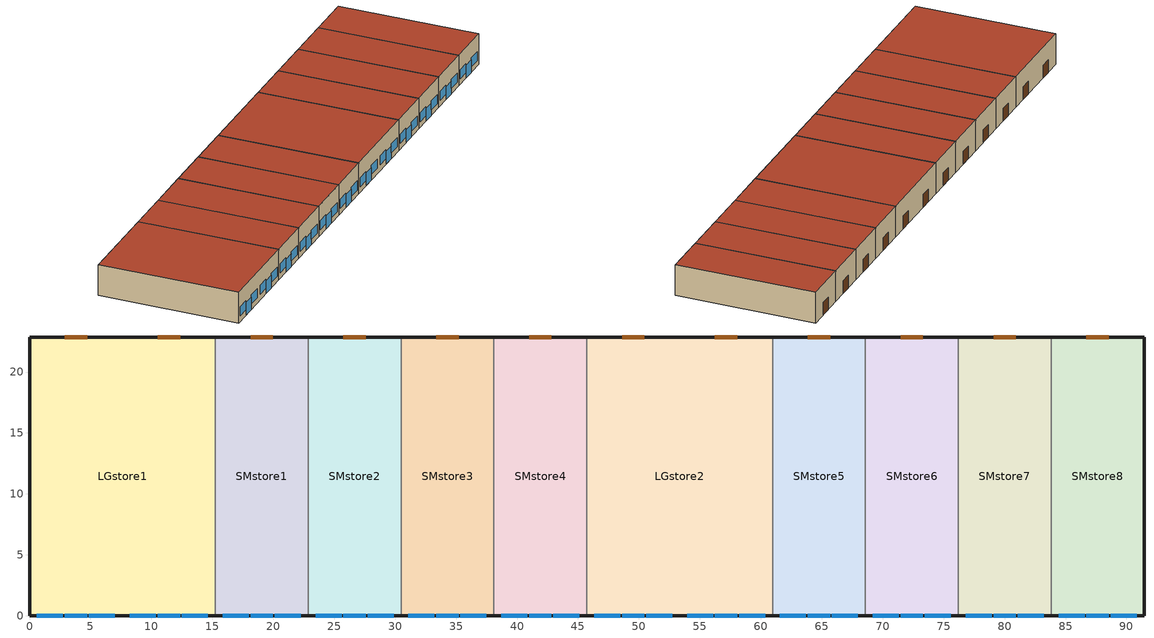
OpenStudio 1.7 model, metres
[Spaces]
SMstore2
 floor ground: 30.48,22.86 30.48,0 22.86,0 22.86,22.86 z0
 wall outside: 22.86,0 30.48,0 / 30.48,22.86 22.86,22.86 z0:5.18
 wall to SMstore3: 30.48,0 30.48,22.86 z0:5.18
 wall to SMstore1: 22.86,22.86 22.86,0 z0:5.18
 window: 23.47,0 25.6,0 / 27.74,0 29.87,0 z0.91:2.43; 25.76,0 27.58,0 z0:2.13
 door: 27.58,22.86 25.76,22.86 z0:2.13
 roof outside: 30.48,0 30.48,22.86 22.86,22.86 22.86,0 z5.18
SMstore7
 floor ground: 83.82,22.86 83.82,0 76.2,0 76.2,22.86 z0
 wall outside: 76.2,0 83.82,0 / 83.82,22.86 76.2,22.86 z0:5.18
 wall to SMstore6: 76.2,22.86 76.2,0 z0:5.18
 wall to SMstore8: 83.82,0 83.82,22.86 z0:5.18
 window: 81.08,0 83.21,0 / 76.81,0 78.94,0 z0.91:2.43; 79.1,0 80.92,0 z0:2.13
 door: 80.92,22.86 79.1,22.86 z0:2.13
 roof outside: 83.82,0 83.82,22.86 76.2,22.86 76.2,0 z5.18
SMstore3
 floor ground: 38.1,22.86 38.1,0 30.48,0 30.48,22.86 z0
 wall outside: 30.48,0 38.1,0 / 38.1,22.86 30.48,22.86 z0:5.18
 wall to SMstore4: 38.1,0 38.1,22.86 z0:5.18
 window: 31.09,0 33.22,0 / 35.36,0 37.49,0 z0.91:2.43; 33.38,0 35.2,0 z0:2.13
 door: 35.2,22.86 33.38,22.86 z0:2.13
 roof outside: 38.1,0 38.1,22.86 30.48,22.86 30.48,0 z5.18
SMstore1
 floor ground: 22.86,22.86 22.86,0 15.24,0 15.24,22.86 z0
 wall outside: 15.24,0 22.86,0 / 22.86,22.86 15.24,22.86 z0:5.18
 wall to LGstore1: 15.24,22.86 15.24,0 z0:5.18
 window: 15.85,0 17.98,0 / 20.12,0 22.25,0 z0.91:2.43; 18.14,0 19.97,0 z0:2.13
 door: 19.97,22.86 18.14,22.86 z0:2.13
 roof outside: 22.86,0 22.86,22.86 15.24,22.86 15.24,0 z5.18
LGstore2
 floor ground: 60.96,22.86 60.96,0 45.72,0 45.72,22.86 z0
 wall outside: 45.72,0 60.96,0 / 60.96,22.86 45.72,22.86 z0:5.18
 wall to SMstore5: 60.96,0 60.96,22.86 z0:5.18
 wall to SMstore4: 45.72,22.86 45.72,0 z0:5.18
 window: 48.62,0 50.44,0 / 56.24,0 58.06,0 z0:2.13; 46.33,0 48.46,0 / 58.22,0 60.35,0 / 53.95,0 56.08,0 / 50.6,0 52.73,0 z0.91:2.43
 door: 50.44,22.86 48.62,22.86 / 58.06,22.86 56.24,22.86 z0:2.13
 roof outside: 60.96,0 60.96,22.86 45.72,22.86 45.72,0 z5.18
SMstore8
 floor ground: 91.44,22.86 91.44,0 83.82,0 83.82,22.86 z0
 wall outside: 83.82,0 91.44,0 91.44,22.86 83.82,22.86 z0:5.18
 window: 86.72,0 88.54,0 z0:2.13; 84.43,0 86.56,0 / 88.7,0 90.83,0 z0.91:2.43
 door: 88.54,22.86 86.72,22.86 z0:2.13
 roof outside: 91.44,0 91.44,22.86 83.82,22.86 83.82,0 z5.18
SMstore5
 floor ground: 68.58,22.86 68.58,0 60.96,0 60.96,22.86 z0
 wall outside: 60.96,0 68.58,0 / 68.58,22.86 60.96,22.86 z0:5.18
 wall to SMstore6: 68.58,0 68.58,22.86 z0:5.18
 window: 61.57,0 63.7,0 / 65.84,0 67.97,0 z0.91:2.43; 63.86,0 65.68,0 z0:2.13
 door: 65.68,22.86 63.86,22.86 z0:2.13
 roof outside: 68.58,0 68.58,22.86 60.96,22.86 60.96,0 z5.18
SMstore4
 floor ground: 45.72,22.86 45.72,0 38.1,0 38.1,22.86 z0
 wall outside: 38.1,0 45.72,0 / 45.72,22.86 38.1,22.86 z0:5.18
 window: 41,0 42.82,0 z0:2.13; 38.71,0 40.84,0 / 42.98,0 45.11,0 z0.91:2.43
 door: 42.82,22.86 41,22.86 z0:2.13
 roof outside: 45.72,0 45.72,22.86 38.1,22.86 38.1,0 z5.18
SMstore6
 floor ground: 76.2,22.86 76.2,0 68.58,0 68.58,22.86 z0
 wall outside: 68.58,0 76.2,0 / 76.2,22.86 68.58,22.86 z0:5.18
 window: 73.46,0 75.59,0 / 69.19,0 71.32,0 z0.91:2.43; 71.48,0 73.3,0 z0:2.13
 door: 73.3,22.86 71.48,22.86 z0:2.13
 roof outside: 76.2,0 76.2,22.86 68.58,22.86 68.58,0 z5.18
LGstore1
 floor ground: 15.24,22.86 15.24,0 0,0 0,22.86 z0
 wall outside: 15.24,22.86 0,22.86 0,0 15.24,0 z0:5.18
 window: 8.23,0 10.36,0 / 0.61,0 2.74,0 / 4.88,0 7.01,0 / 12.5,0 14.63,0 z0.91:2.43; 10.52,0 12.35,0 / 2.9,0 4.73,0 z0:2.13
 door: 4.73,22.86 2.9,22.86 / 12.35,22.86 10.52,22.86 z0:2.13
 roof outside: 15.24,0 15.24,22.86 0,22.86 0,0 z5.18
[ClimateZones]
Climate Zone Institution Name 1=ASHRAE; Climate Zone Document Name 1=ANSI/ASHRAE Standard 169; Climate Zone Document Year 1=2006; Climate Zone Institution Name 2=CEC; Climate Zone Document Name 2=California Climate Zone Descriptions; Climate Zone Document Year 2=1995
[Building]
Building 1
[Space] Part of Total Floor Area=Yes
SMstore2; SMstore7; SMstore3; SMstore1; LGstore2; SMstore5; LGstore1; SMstore8; SMstore4; SMstore6
